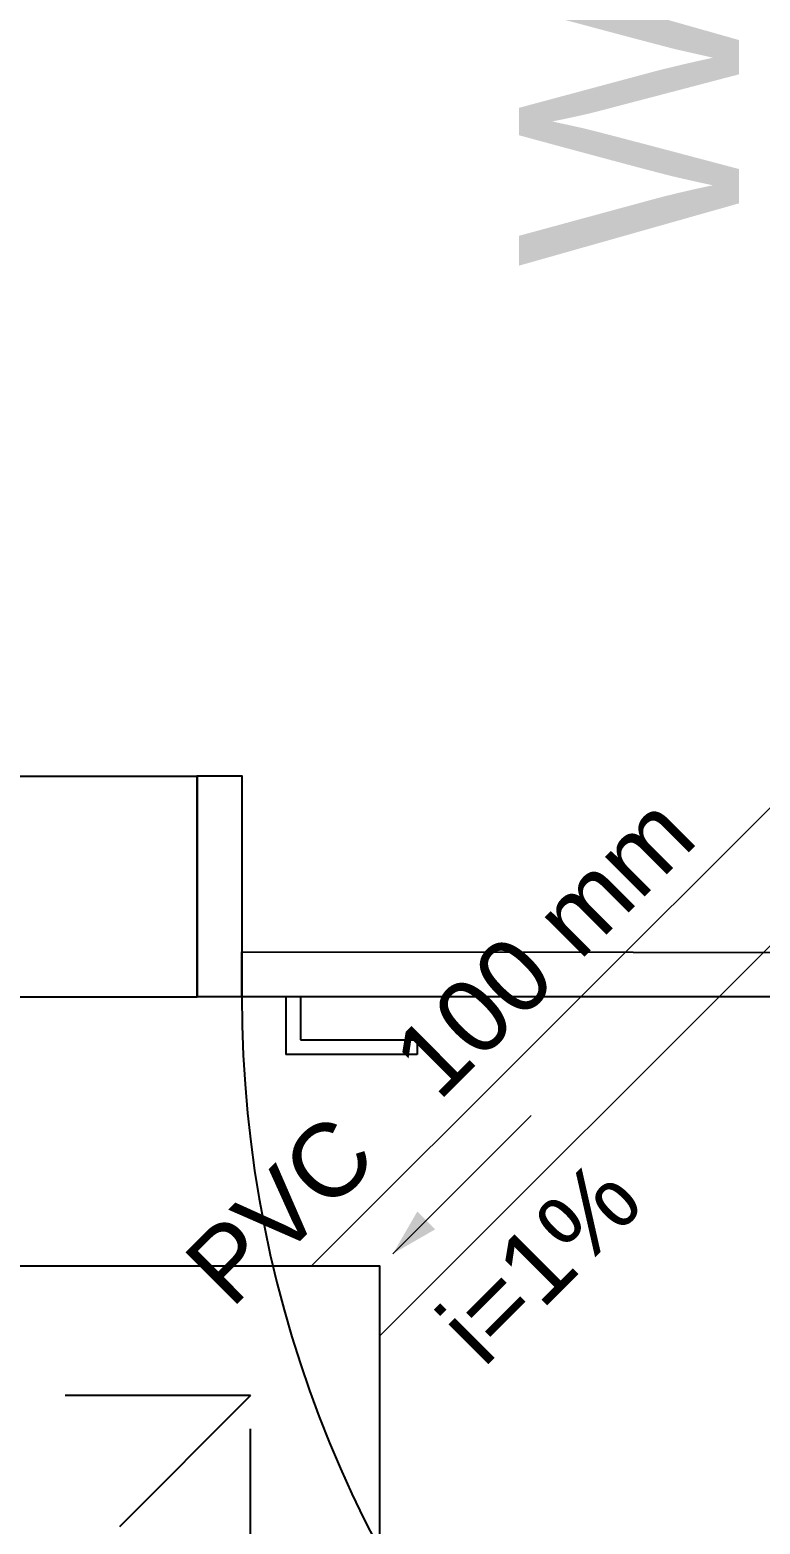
# Model space of a CAD drawing. Header units: millimetres. Extents: x -823 to -490, y -63 to 119.
# Drawn here: x -598.52 to -597.52, y 54.158 to 56.202 of the extents above; entities that cross this region are included whole.
import ezdxf

# ---------------------------------------------------------------- set-up
doc = ezdxf.new("R2010")
doc.units = ezdxf.units.MM
doc.header["$LTSCALE"] = 0.2
doc.header["$MEASUREMENT"] = 0
doc.linetypes.add('DASHED', pattern=[1.905, 1.27, -0.635])
doc.layers.add('Simbolos', color=5, linetype='Continuous')
doc.layers.add('Simbolos_int', color=2, linetype='Continuous')
for name, color, linetype, lineweight in [('TQ-Condutos', 5, 'Continuous', 5), ('TQ-Sentido conduto', 9, 'Continuous', 5), ('TQ-Textos conduto', 7, 'Continuous', 5)]:
    doc.layers.add(name, color=color, linetype=linetype, lineweight=lineweight)
doc.styles.add('Arial', font='arial.ttf')

msp = doc.modelspace()

# ---------------------------------------------------------------- hatches: boundary and pattern name
at = {"layer": 'TQ-Sentido conduto', "linetype": 'Continuous'}
msp.add_hatch(color=256, dxfattribs=at).paths.add_polyline_path([(-598.0226, 54.5279), (-597.9647, 54.5612), (-597.9892, 54.5857)])

# ---------------------------------------------------------------- linework, layer by layer
for p, q in [((-598.2906, 55.1804), (-599.5749, 55.1804)), ((-598.2906, 55.1804), (-598.2906, 54.8794)), ((-598.1692, 54.8804), (-598.1692, 54.8202)), ((-598.1491, 54.8804), (-598.1491, 54.8202)), ((-598.1692, 54.8202), (-598.1692, 54.8002)), ((-598.1491, 54.8202), (-597.9896, 54.8202)), ((-597.9896, 54.8202), (-597.9896, 54.8002)), ((-597.9896, 54.8002), (-598.1692, 54.8002))]:
    msp.add_line(p, q)
msp.add_lwpolyline([(-599.8769, 73.7554), (-599.8769, 56.9483), (-599.8769, 56.8681), (-599.8769, 56.8681), (-599.8769, 54.8794), (-598.2906, 54.8794), (-598.2906, 55.1804), (-598.8685, 55.1804), (-599.5749, 55.1804), (-599.5759, 56.8681), (-599.5759, 56.9483), (-599.5749, 56.9483), (-599.5749, 58.7955), (-596.5628, 58.7955)])
for points in [[(-598.2906, 54.8794), (-598.2906, 55.1814), (-598.2294, 55.1814), (-598.2294, 54.8794), (-598.2906, 54.8794)], [(-598.2294, 54.8794), (-598.2294, 54.9406), (-596.623, 54.9396), (-596.623, 54.8794), (-598.2294, 54.8794)]]:
    msp.add_lwpolyline(points, close=True)
at = {"linetype": 'Continuous'}
msp.add_arc((-596.624, 54.8794), 1.6055, 179.973, 267.883, dxfattribs=at)
at = {"layer": 'Simbolos', "linetype": 'Continuous'}
msp.add_lwpolyline([(-599.4554, 53.0956), (-598.0405, 53.0956), (-598.0405, 54.5106), (-599.4554, 54.5106), (-599.4554, 53.0956), (-599.4554, 53.0956)], dxfattribs=at)
at = {"layer": 'Simbolos_int', "linetype": 'DASHED'}
msp.add_line((-598.2174, 54.3337), (-599.2786, 53.2725), dxfattribs=at)
msp.add_lwpolyline([(-599.2786, 53.2725), (-598.2174, 53.2725), (-598.2174, 54.3337), (-599.2786, 54.3337), (-599.2786, 53.2725), (-599.2786, 53.2725)], dxfattribs=at)
at = {"layer": 'TQ-Condutos'}
for p, q in [((-597.2343, 55.4099), (-598.1344, 54.5106)), ((-597.1399, 55.3154), (-598.0405, 54.4155))]:
    msp.add_line(p, q, dxfattribs=at)
at = {"layer": 'TQ-Sentido conduto'}
msp.add_lwpolyline([(-597.8336, 54.7167), (-598.0226, 54.5279)], dxfattribs=at)

# ---------------------------------------------------------------- texts
at = {"insert": (-597.5445, 55.8775), "char_height": 0.3012, "width": 2.168633, "attachment_point": 7, "rotation": 90.0002, "line_spacing_factor": 0.798, "style": 'Arial'}
msp.add_mtext('WC PNE', dxfattribs=at)
at = {"layer": 'TQ-Textos conduto', "char_height": 0.10021, "rotation": 44.9772, "line_spacing_factor": 0.6, "style": 'Arial'}
for s, insert, width, attachment_point in [('100 mm', (-597.959, 54.7336), 1.01128, 7), ('PVC', (-598.0393, 54.6533), 0.57591, 9), ('i=1%', (-597.7867, 54.4808), 0.630293, 8)]:
    msp.add_mtext(s, dxfattribs=dict(at, insert=insert, width=width, attachment_point=attachment_point))

doc.saveas('drawing.dxf')
